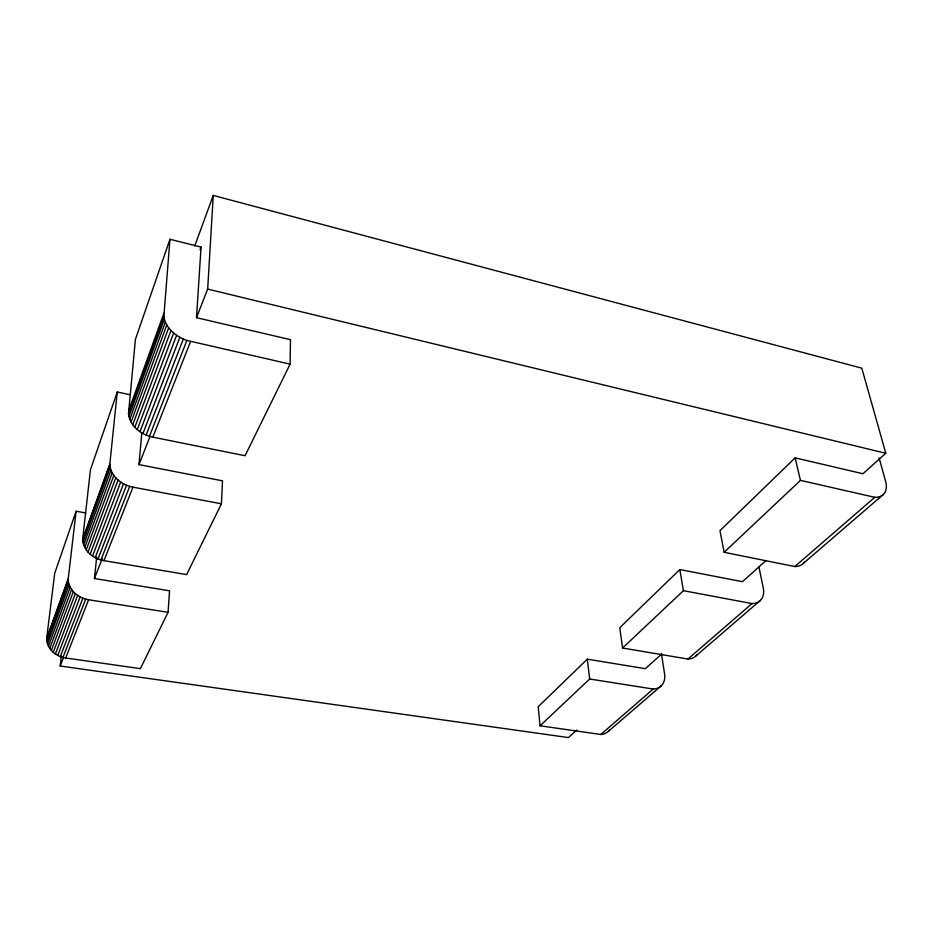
<?xml version="1.0" encoding="UTF-8"?>
<svg xmlns="http://www.w3.org/2000/svg" width="933" height="933" viewBox="0 0 933 933"><rect width="100%" height="100%" fill="white"/><g stroke="black" fill="none" stroke-linecap="round" stroke-linejoin="round"><path stroke-width="1.4" d="M128.497 413.762L135.413 339.367L169.958 239.256L201.061 247.105L196.49 317.675L290.466 339.682L290.105 364.138L245.064 455.736L152.849 437.145C141.361 434.813 129.757 426.101 128.497 413.762L163.87 316.205L169.958 239.256M141.816 432.69L138.994 464.622L222.509 480.833L221.436 503.797L132.953 487.154C121.768 485.078 110.432 476.32 109.814 464.261L117.255 392.023L129.687 394.647M221.436 503.797L186.623 574.588L103.983 560.663C93.463 558.972 82.967 550.54 82.64 539.274L90.443 469.731L117.255 392.023M96.67 557.094L94.431 578.518L169.561 590.811L168.068 612.316L88.612 599.756C78.325 598.251 68.097 589.749 68.237 578.74L76.121 511.226L85.801 512.963M168.068 612.316L140.37 668.658L65.672 657.975C55.933 656.739 46.405 648.563 46.685 638.219L54.709 573.282L76.121 511.226M196.49 317.675L207.674 289.09L213.26 195.429L861.8 368.173L885.79 453.275L862.943 473.742L795.138 457.858L719.973 530.655L724.136 552.301L794.799 566.553A23.29 15.056 45.1 0 0 804.421 562.086M576.827 730.026L568.395 737.571L60.19 666.022L61.345 656.016M128.532 411.021L163.858 313.348M46.685 638.219L68.237 578.74M82.64 539.274L109.814 464.261M46.65 639.093L68.202 579.661M82.617 539.764L109.802 464.774M46.907 641.496L68.482 582.18M82.944 542.353L110.187 467.48M128.906 416.55L164.371 319.121L163.87 316.205M47.513 643.887L69.159 584.676M83.655 544.93L110.98 470.197M129.769 419.349L165.351 322.072L164.371 319.121M194.694 246.032L213.26 195.429M48.469 646.196L70.208 587.114M84.763 547.449L112.193 472.856M131.063 422.101L166.797 324.976L165.351 322.072M86.233 549.864L113.803 475.41M49.764 648.412L71.608 589.446M132.754 424.748L168.675 327.81L166.797 324.976M200.047 249.811L201.061 247.105M51.373 650.464L73.334 591.639M88.04 552.126L115.774 477.824M134.842 427.267L170.972 330.504L168.675 327.81M53.263 652.342L75.363 593.633M90.163 554.202L118.071 480.052M137.256 429.6L173.62 333.023L170.972 330.504M55.409 654.01L77.661 595.406M92.565 556.056L120.66 482.058M139.985 431.699L176.594 335.309L173.62 333.023M57.764 655.421L80.18 596.933M95.189 557.666L123.494 483.795M142.959 433.53L179.847 337.326L176.594 335.309M60.283 656.575L82.874 598.181M98.012 558.972L126.526 485.242M146.131 435.07L183.3 339.052L179.847 337.326M62.943 657.427L85.708 599.126M100.951 559.975L129.699 486.373M149.455 436.282L186.892 340.44L290.105 364.138M60.19 666.022L63.374 657.882M94.431 578.518L102.175 558.727M138.994 464.622L149.91 436.702M65.672 657.975L88.612 599.756M103.983 560.663L132.953 487.154M152.849 437.145L190.577 341.466M661.322 654.348L645.321 668.669L587.289 659.176L538.189 706.724L540.044 725.792L600.782 734.469A18.998 14.473 48.2 0 0 609.669 729.944M766.133 560.453L742.423 581.691L679.819 569.55L619.769 627.722L622.568 648.027L687.936 659.036A20.923 14.858 46.6 0 0 697.208 654.488M540.044 725.792L589.691 679.002L653.252 689.055A20.153 14.73 47.2 0 0 664.576 673.883L661.474 653.858M622.568 648.027L683.411 590.682L752.01 603.581A22.334 15.01 45.7 0 0 763.264 587.895L758.867 566.669M724.136 552.301L800.456 480.378L874.781 497.312A25.063 14.998 44.2 0 0 885.604 481.288L879.108 457.905M600.782 734.469L653.252 689.055M687.936 659.036L752.01 603.581M794.799 566.553L874.781 497.312M608.561 731.192L661.264 685.79M696.088 655.794L760.383 600.397M803.301 563.427L883.481 494.338M207.674 289.09L885.79 453.275M183.3 339.052L186.892 340.44M795.138 457.858L800.456 480.378M679.819 569.55L683.411 590.682M587.289 659.176L589.691 679.002"/></g></svg>
